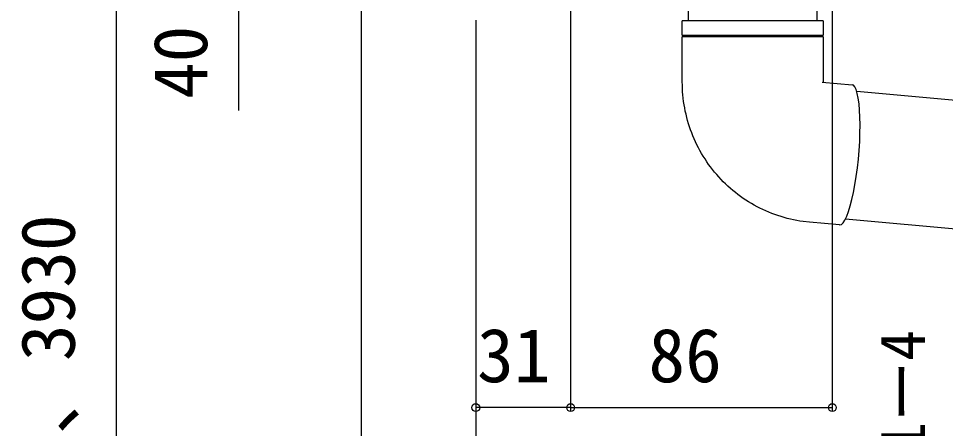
# Model space of a CAD drawing. Units: millimetres, scale not verified. Extents: x -1050 to 1050, y -1565 to 1556.
# Drawn here: x -236.9 to 66, y 356.6 to 490.5 of the extents above; entities that cross this region are included whole.
import ezdxf
from ezdxf.enums import TextEntityAlignment as Align

# ---------------------------------------------------------------- set-up
doc = ezdxf.new("R2010")
doc.units = ezdxf.units.MM
doc.header["$LTSCALE"] = 8
doc.layers.add('0-5_YKK_13', color=4, linetype='Continuous')
doc.layers.add('0-6_YKK_D', color=6, linetype='Continuous')
doc.styles.add('ＭＳ ゴシック', font='')
doc.styles.get('ＭＳ ゴシック').set_extended_font_data('MS Gothic')

msp = doc.modelspace()

# ---------------------------------------------------------------- linework, layer by layer
at = {"layer": '0-5_YKK_13'}
for p, q in [((-18, 489.776), (-18, 518)), ((24, 518), (24, 489.776)), ((-20, 485.026), (-20, 489.776)), ((26, 489.776), (-20, 489.776)), ((26, 489.776), (26, 485.026)), ((-20, 485.026), (7.246, 485.026)), ((7.246, 485.026), (26, 485.026)), ((-20, 469.776), (-20, 484.526)), ((26, 484.526), (-20, 484.526)), ((26, 484.526), (26, 469.776)), ((25.674, 469.773), (35.465, 468.901)), ((36.986, 466.758), (124.863, 458.935)), ((121.161, 417.098), (33.282, 424.921)), ((31.386, 423.082), (21.595, 423.954))]:
    msp.add_line(p, q, dxfattribs=at)
for points in [[(-13.152, 445.531), (-13.698, 446.442), (-14.223, 447.366), (-14.726, 448.302), (-15.208, 449.249), (-15.668, 450.207), (-16.106, 451.175), (-16.521, 452.153), (-16.914, 453.141), (-17.284, 454.138), (-17.631, 455.142), (-17.955, 456.155), (-18.256, 457.175), (-18.533, 458.201), (-18.786, 459.234), (-19.016, 460.272), (-19.222, 461.315), (-19.404, 462.363), (-19.562, 463.415), (-19.695, 464.47), (-19.805, 465.528), (-19.891, 466.588), (-19.953, 467.65), (-19.988, 468.712), (-20, 469.776)], [(31.386, 423.082), (31.455, 423.079), (32.003, 423.26), (32.573, 423.799), (33.157, 424.688), (33.744, 425.913), (34.327, 427.455), (34.896, 429.289), (35.441, 431.387), (35.955, 433.714), (36.428, 436.236), (36.855, 438.911), (37.227, 441.698), (37.539, 444.553), (37.787, 447.43), (37.965, 450.285), (38.072, 453.072), (38.106, 455.747), (38.066, 458.269), (37.953, 460.597), (37.768, 462.694), (37.515, 464.528), (37.197, 466.07), (36.82, 467.295), (36.389, 468.184), (35.912, 468.723), (35.465, 468.901)], [(21.595, 423.954), (19.491, 424.196), (18.443, 424.345), (17.399, 424.523), (16.36, 424.728), (15.326, 424.959), (14.297, 425.213), (13.274, 425.49), (12.259, 425.79), (11.25, 426.114), (10.249, 426.461), (9.257, 426.832), (8.273, 427.227), (7.299, 427.644), (6.335, 428.084), (5.381, 428.546), (4.438, 429.03), (3.507, 429.536), (2.587, 430.064), (1.68, 430.613), (0.786, 431.183), (-0.094, 431.774), (-0.961, 432.386), (-1.813, 433.017), (-2.651, 433.668), (-3.473, 434.338), (-4.279, 435.027), (-5.07, 435.735), (-5.843, 436.461), (-6.6, 437.205), (-7.34, 437.967), (-8.061, 438.745), (-8.765, 439.54), (-9.45, 440.351), (-10.116, 441.178), (-10.763, 442.02), (-11.39, 442.876), (-11.998, 443.748), (-12.585, 444.633), (-13.152, 445.531)]]:
    msp.add_lwpolyline(points, dxfattribs=at)
for centre, start, end in [((-20, 484.776), 270, 90), ((26, 484.776), 90, 270)]:
    msp.add_arc(centre, 0.25, start, end, dxfattribs=at)
at = {"layer": '0-6_YKK_D'}
for p, q in [((-56.5, 547.3), (-56.5, 362.426)), ((-56.5, 547.3), (-56.5, 362.426)), ((29.024, 547), (29.024, 362.426)), ((-205, 527), (-205, 224)), ((-125, 507), (-125, 143)), ((-87.5, 490), (-87.5, 143)), ((-87.5, 490), (-87.5, 143)), ((-87.5, 490), (-87.5, 183)), ((-87.5, 490), (-87.5, 362.426)), ((-56.5, 363.426), (-87.5, 363.426)), ((-56.5, 363.426), (29.024, 363.426))]:
    msp.add_line(p, q, dxfattribs=at)
msp.add_lwpolyline([(-165, 548), (-165, 508), (-165, 460.445)], dxfattribs=at)
for centre in [(-87.5, 363.426), (-56.5, 363.426), (-56.5, 363.426), (29.024, 363.426)]:
    msp.add_circle(centre, 1.275, dxfattribs=at)

# ---------------------------------------------------------------- texts
at = {"layer": '0-6_YKK_D', "style": 'ＭＳ ゴシック'}
for s, height, p in [('40', 17.6, (-170, 464.218)), ('h1＝3330、3930', 17.6, (-213.273, 258.773)), ('柱長さ＝h1ー4', 14.66, (63.689, 258.803))]:
    msp.add_text(s, height=height, rotation=90, dxfattribs=at).set_placement(p, align=Align.BOTTOM_LEFT)
for s, p in [('31', (-87.068, 366.426)), ('86', (-31.056, 366.426))]:
    msp.add_text(s, height=17.6, dxfattribs=at).set_placement(p, align=Align.BOTTOM_LEFT)

doc.saveas('drawing.dxf')
